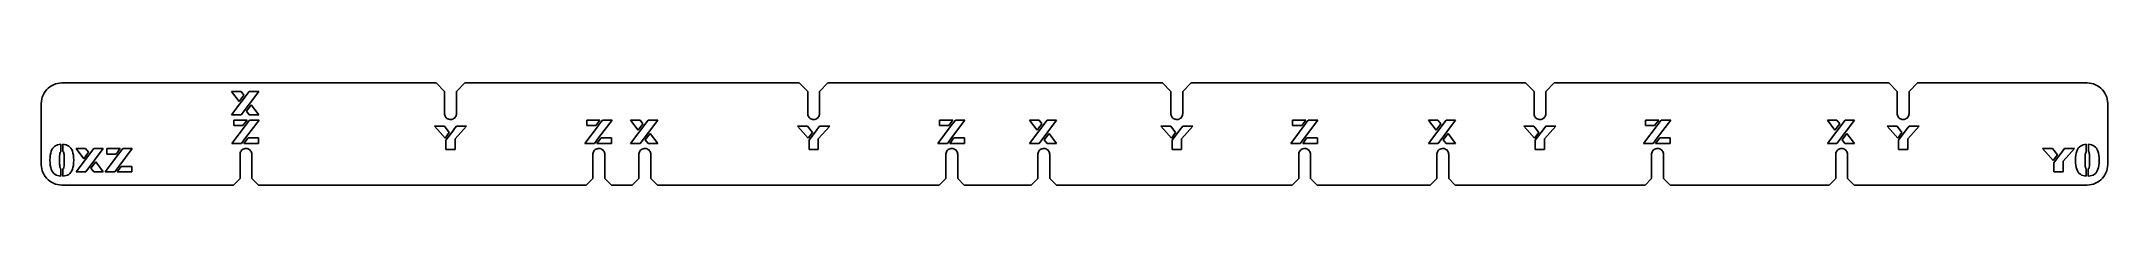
# Model space of a CAD drawing. Header units: metres. Extents: x -50 to 455, y 0 to 25.
import ezdxf

# ---------------------------------------------------------------- set-up
doc = ezdxf.new("R2010")
doc.units = ezdxf.units.M

msp = doc.modelspace()

# ---------------------------------------------------------------- linework, layer by layer
for p, q in [((-49.9726, 20.5226), (-50, 20)), ((-49.8907, 21.0396), (-49.9726, 20.5226)), ((-49.7553, 21.5451), (-49.8907, 21.0396)), ((-49.5677, 22.0337), (-49.7553, 21.5451)), ((-49.3301, 22.5), (-49.5677, 22.0337)), ((-49.0451, 22.9389), (-49.3301, 22.5)), ((-48.7157, 23.3457), (-49.0451, 22.9389)), ((-48.3457, 23.7157), (-48.7157, 23.3457)), ((-47.9389, 24.0451), (-48.3457, 23.7157)), ((-47.5, 24.3301), (-47.9389, 24.0451)), ((-47.0337, 24.5677), (-47.5, 24.3301)), ((-46.5451, 24.7553), (-47.0337, 24.5677)), ((-46.0396, 24.8907), (-46.5451, 24.7553)), ((-45.5226, 24.9726), (-46.0396, 24.8907)), ((-45, 25), (-45.5226, 24.9726)), ((46.5, 25), (-45, 25)), ((-3.50183, 17.2042), (0.80621, 22.9143)), ((-3.50183, 22.9143), (-1.16867, 22.9143)), ((-1.65196, 20.4552), (-3.50183, 22.9143)), ((-0.49373, 22.014), (-1.65196, 20.4552)), ((-1.16867, 22.9143), (-0.49373, 22.014)), ((3.13937, 22.9143), (-1.16032, 17.2042)), ((0.80621, 22.9143), (3.13937, 22.9143)), ((48.5552, 22.9448), (46.5, 25)), ((48.5552, 17.377), (48.5552, 22.9448)), ((53.5, 25), (51.45, 22.95)), ((51.45, 22.95), (51.45, 17.5)), ((135.25, 25), (53.5, 25)), ((137.305, 22.9448), (135.25, 25)), ((137.305, 17.377), (137.305, 22.9448)), ((142.25, 25), (140.2, 22.95)), ((140.2, 22.95), (140.2, 17.5)), ((224, 25), (142.25, 25)), ((226.055, 22.9448), (224, 25)), ((226.055, 17.377), (226.055, 22.9448)), ((231, 25), (228.95, 22.95)), ((228.95, 22.95), (228.95, 17.5)), ((312.75, 25), (231, 25)), ((314.805, 22.9448), (312.75, 25)), ((314.805, 17.377), (314.805, 22.9448)), ((319.75, 25), (317.7, 22.95)), ((317.7, 22.95), (317.7, 17.5)), ((401.5, 25), (319.75, 25)), ((403.555, 22.9448), (401.5, 25)), ((403.555, 17.377), (403.555, 22.9448)), ((408.5, 25), (406.45, 22.95)), ((406.45, 22.95), (406.45, 17.5)), ((450, 25), (408.5, 25)), ((450.523, 24.9726), (450, 25)), ((451.04, 24.8907), (450.523, 24.9726)), ((451.545, 24.7553), (451.04, 24.8907)), ((452.034, 24.5677), (451.545, 24.7553)), ((452.5, 24.3301), (452.034, 24.5677)), ((452.939, 24.0451), (452.5, 24.3301)), ((453.346, 23.7157), (452.939, 24.0451)), ((453.716, 23.3457), (453.346, 23.7157)), ((454.045, 22.9389), (453.716, 23.3457)), ((454.33, 22.5), (454.045, 22.9389)), ((454.568, 22.0337), (454.33, 22.5)), ((454.755, 21.5451), (454.568, 22.0337)), ((454.891, 21.0396), (454.755, 21.5451)), ((454.973, 20.5226), (454.891, 21.0396)), ((455, 20), (454.973, 20.5226)), ((-50, 20), (-50, 5)), ((-1.16032, 17.2042), (-3.50183, 17.2042)), ((-2.96082, 14.5779), (-2.96082, 15.918)), ((-2.96082, 15.918), (0.28061, 15.918)), ((0.28061, 15.918), (-0.71935, 14.5779)), ((-0.12769, 14.5779), (0.88054, 15.918)), ((3.23044, 15.918), (-0.06937, 11.5405)), ((0.11459, 18.0962), (1.28952, 19.655)), ((0.79788, 17.2042), (0.11459, 18.0962)), ((3.13937, 17.2042), (0.79788, 17.2042)), ((0.88054, 15.918), (3.23044, 15.918)), ((1.28952, 19.655), (3.13937, 17.2042)), ((48.5968, 17.1346), (48.5552, 17.377)), ((48.6787, 16.9028), (48.5968, 17.1346)), ((48.7987, 16.688), (48.6787, 16.9028)), ((48.9532, 16.4967), (48.7987, 16.688)), ((49.1378, 16.3342), (48.9532, 16.4967)), ((49.3472, 16.2053), (49.1378, 16.3342)), ((49.5754, 16.1136), (49.3472, 16.2053)), ((49.8158, 16.0618), (49.5754, 16.1136)), ((50.0615, 16.0513), (49.8158, 16.0618)), ((50.3055, 16.0826), (50.0615, 16.0513)), ((50.5406, 16.1546), (50.3055, 16.0826)), ((50.7602, 16.2653), (50.5406, 16.1546)), ((50.958, 16.4115), (50.7602, 16.2653)), ((51.1281, 16.5891), (50.958, 16.4115)), ((51.2659, 16.7928), (51.1281, 16.5891)), ((51.3672, 17.017), (51.2659, 16.7928)), ((51.4291, 17.255), (51.3672, 17.017)), ((51.45, 17.5), (51.4291, 17.255)), ((83.2892, 14.5779), (83.2892, 15.918)), ((83.2892, 15.918), (86.5306, 15.918)), ((86.5306, 15.918), (85.5307, 14.5779)), ((86.1223, 14.5779), (87.1305, 15.918)), ((89.4804, 15.918), (86.1806, 11.5405)), ((87.1305, 15.918), (89.4804, 15.918)), ((93.9982, 15.9143), (96.3313, 15.9143)), ((95.848, 13.4552), (93.9982, 15.9143)), ((93.9982, 10.2042), (98.3062, 15.9143)), ((96.3313, 15.9143), (97.0063, 15.014)), ((100.639, 15.9143), (96.3397, 10.2042)), ((98.3062, 15.9143), (100.639, 15.9143)), ((137.347, 17.1346), (137.305, 17.377)), ((137.429, 16.9028), (137.347, 17.1346)), ((137.549, 16.688), (137.429, 16.9028)), ((137.703, 16.4967), (137.549, 16.688)), ((137.888, 16.3342), (137.703, 16.4967)), ((138.097, 16.2053), (137.888, 16.3342)), ((138.325, 16.1136), (138.097, 16.2053)), ((138.566, 16.0618), (138.325, 16.1136)), ((138.812, 16.0513), (138.566, 16.0618)), ((139.055, 16.0826), (138.812, 16.0513)), ((139.291, 16.1546), (139.055, 16.0826)), ((139.51, 16.2653), (139.291, 16.1546)), ((139.708, 16.4115), (139.51, 16.2653)), ((139.878, 16.5891), (139.708, 16.4115)), ((140.016, 16.7928), (139.878, 16.5891)), ((140.117, 17.017), (140.016, 16.7928)), ((140.179, 17.255), (140.117, 17.017)), ((140.2, 17.5), (140.179, 17.255)), ((169.539, 14.5779), (169.539, 15.918)), ((169.539, 15.918), (172.781, 15.918)), ((172.781, 15.918), (171.781, 14.5779)), ((172.372, 14.5779), (173.381, 15.918)), ((175.73, 15.918), (172.431, 11.5405)), ((173.381, 15.918), (175.73, 15.918)), ((191.498, 15.9143), (193.831, 15.9143)), ((193.348, 13.4552), (191.498, 15.9143)), ((191.498, 10.2042), (195.806, 15.9143)), ((193.831, 15.9143), (194.506, 15.014)), ((198.139, 15.9143), (193.84, 10.2042)), ((195.806, 15.9143), (198.139, 15.9143)), ((226.097, 17.1346), (226.055, 17.377)), ((226.179, 16.9028), (226.097, 17.1346)), ((226.299, 16.688), (226.179, 16.9028)), ((226.453, 16.4967), (226.299, 16.688)), ((226.638, 16.3342), (226.453, 16.4967)), ((226.847, 16.2053), (226.638, 16.3342)), ((227.075, 16.1136), (226.847, 16.2053)), ((227.316, 16.0618), (227.075, 16.1136)), ((227.562, 16.0513), (227.316, 16.0618)), ((227.805, 16.0826), (227.562, 16.0513)), ((228.041, 16.1546), (227.805, 16.0826)), ((228.26, 16.2653), (228.041, 16.1546)), ((228.458, 16.4115), (228.26, 16.2653)), ((228.628, 16.5891), (228.458, 16.4115)), ((228.766, 16.7928), (228.628, 16.5891)), ((228.867, 17.017), (228.766, 16.7928)), ((228.929, 17.255), (228.867, 17.017)), ((228.95, 17.5), (228.929, 17.255)), ((255.789, 14.5779), (255.789, 15.918)), ((255.789, 15.918), (259.031, 15.918)), ((259.031, 15.918), (258.031, 14.5779)), ((258.622, 14.5779), (259.631, 15.918)), ((261.98, 15.918), (258.681, 11.5405)), ((259.631, 15.918), (261.98, 15.918)), ((288.998, 15.9143), (291.331, 15.9143)), ((290.848, 13.4552), (288.998, 15.9143)), ((288.998, 10.2042), (293.306, 15.9143)), ((291.331, 15.9143), (292.006, 15.014)), ((295.639, 15.9143), (291.34, 10.2042)), ((293.306, 15.9143), (295.639, 15.9143)), ((314.847, 17.1346), (314.805, 17.377)), ((314.929, 16.9028), (314.847, 17.1346)), ((315.049, 16.688), (314.929, 16.9028)), ((315.203, 16.4967), (315.049, 16.688)), ((315.388, 16.3342), (315.203, 16.4967)), ((315.597, 16.2053), (315.388, 16.3342)), ((315.825, 16.1136), (315.597, 16.2053)), ((316.066, 16.0618), (315.825, 16.1136)), ((316.312, 16.0513), (316.066, 16.0618)), ((316.555, 16.0826), (316.312, 16.0513)), ((316.791, 16.1546), (316.555, 16.0826)), ((317.01, 16.2653), (316.791, 16.1546)), ((317.208, 16.4115), (317.01, 16.2653)), ((317.378, 16.5891), (317.208, 16.4115)), ((317.516, 16.7928), (317.378, 16.5891)), ((317.617, 17.017), (317.516, 16.7928)), ((317.679, 17.255), (317.617, 17.017)), ((317.7, 17.5), (317.679, 17.255)), ((342.039, 14.5779), (342.039, 15.918)), ((342.039, 15.918), (345.281, 15.918)), ((345.281, 15.918), (344.281, 14.5779)), ((344.872, 14.5779), (345.881, 15.918)), ((348.23, 15.918), (344.931, 11.5405)), ((345.881, 15.918), (348.23, 15.918)), ((386.498, 15.9143), (388.831, 15.9143)), ((388.348, 13.4552), (386.498, 15.9143)), ((386.498, 10.2042), (390.806, 15.9143)), ((388.831, 15.9143), (389.506, 15.014)), ((393.139, 15.9143), (388.84, 10.2042)), ((390.806, 15.9143), (393.139, 15.9143)), ((403.597, 17.1346), (403.555, 17.377)), ((403.679, 16.9028), (403.597, 17.1346)), ((403.799, 16.688), (403.679, 16.9028)), ((403.953, 16.4967), (403.799, 16.688)), ((404.138, 16.3342), (403.953, 16.4967)), ((404.347, 16.2053), (404.138, 16.3342)), ((404.575, 16.1136), (404.347, 16.2053)), ((404.816, 16.0618), (404.575, 16.1136)), ((405.062, 16.0513), (404.816, 16.0618)), ((405.305, 16.0826), (405.062, 16.0513)), ((405.541, 16.1546), (405.305, 16.0826)), ((405.76, 16.2653), (405.541, 16.1546)), ((405.958, 16.4115), (405.76, 16.2653)), ((406.128, 16.5891), (405.958, 16.4115)), ((406.266, 16.7928), (406.128, 16.5891)), ((406.367, 17.017), (406.266, 16.7928)), ((406.429, 17.255), (406.367, 17.017)), ((406.45, 17.5), (406.429, 17.255)), ((455, 5), (455, 20)), ((-3.41083, 10.2003), (-0.11934, 14.5779)), ((-1.06099, 10.2003), (-3.41083, 10.2003)), ((-0.71935, 14.5779), (-2.96082, 14.5779)), ((-0.06102, 11.5405), (-1.06099, 10.2003)), ((-0.46933, 10.2003), (0.53891, 11.5405)), ((3.09712, 10.2003), (-0.46933, 10.2003)), ((-0.11934, 14.5779), (-0.12769, 14.5779)), ((-0.06937, 11.5405), (-0.06102, 11.5405)), ((0.53891, 11.5405), (3.09712, 11.5405)), ((3.09712, 11.5405), (3.09712, 10.2003)), ((47.4562, 12.8849), (46.0813, 14.418)), ((46.0813, 14.418), (48.5312, 14.418)), ((48.6812, 11.5182), (47.4562, 12.8849)), ((48.5312, 14.418), (49.7061, 12.8765)), ((49.7061, 12.8765), (48.6812, 11.5182)), ((48.8645, 10.9591), (50.7811, 13.5095)), ((48.8645, 8.7003), (48.8645, 10.9591)), ((50.7727, 13.5095), (51.4643, 14.418)), ((50.7811, 13.5095), (50.7727, 13.5095)), ((53.9225, 14.418), (51.1393, 11.3174)), ((51.1393, 11.3174), (51.1393, 8.7003)), ((51.4643, 14.418), (53.9225, 14.418)), ((82.8392, 10.2003), (86.1307, 14.5779)), ((85.189, 10.2003), (82.8392, 10.2003)), ((85.5307, 14.5779), (83.2892, 14.5779)), ((86.189, 11.5405), (85.189, 10.2003)), ((85.7807, 10.2003), (86.7889, 11.5405)), ((89.3471, 10.2003), (85.7807, 10.2003)), ((86.1307, 14.5779), (86.1223, 14.5779)), ((86.1806, 11.5405), (86.189, 11.5405)), ((86.7889, 11.5405), (89.3471, 11.5405)), ((89.3471, 11.5405), (89.3471, 10.2003)), ((96.3397, 10.2042), (93.9982, 10.2042)), ((97.0063, 15.014), (95.848, 13.4552)), ((97.6146, 11.0962), (98.7895, 12.655)), ((98.2979, 10.2042), (97.6146, 11.0962)), ((100.639, 10.2042), (98.2979, 10.2042)), ((98.7895, 12.655), (100.639, 10.2042)), ((136.206, 12.8849), (134.831, 14.418)), ((134.831, 14.418), (137.281, 14.418)), ((137.431, 11.5182), (136.206, 12.8849)), ((137.281, 14.418), (138.456, 12.8765)), ((138.456, 12.8765), (137.431, 11.5182)), ((137.615, 10.9591), (139.531, 13.5095)), ((137.615, 8.7003), (137.615, 10.9591)), ((139.523, 13.5095), (140.214, 14.418)), ((139.531, 13.5095), (139.523, 13.5095)), ((142.672, 14.418), (139.889, 11.3174)), ((139.889, 11.3174), (139.889, 8.7003)), ((140.214, 14.418), (142.672, 14.418)), ((169.089, 10.2003), (172.381, 14.5779)), ((171.439, 10.2003), (169.089, 10.2003)), ((171.781, 14.5779), (169.539, 14.5779)), ((172.439, 11.5405), (171.439, 10.2003)), ((172.031, 10.2003), (173.039, 11.5405)), ((175.597, 10.2003), (172.031, 10.2003)), ((172.381, 14.5779), (172.372, 14.5779)), ((172.431, 11.5405), (172.439, 11.5405)), ((173.039, 11.5405), (175.597, 11.5405)), ((175.597, 11.5405), (175.597, 10.2003)), ((193.84, 10.2042), (191.498, 10.2042)), ((194.506, 15.014), (193.348, 13.4552)), ((195.115, 11.0962), (196.29, 12.655)), ((195.798, 10.2042), (195.115, 11.0962)), ((198.139, 10.2042), (195.798, 10.2042)), ((196.29, 12.655), (198.139, 10.2042)), ((224.956, 12.8849), (223.581, 14.418)), ((223.581, 14.418), (226.031, 14.418)), ((226.181, 11.5182), (224.956, 12.8849)), ((226.031, 14.418), (227.206, 12.8765)), ((227.206, 12.8765), (226.181, 11.5182)), ((226.365, 10.9591), (228.281, 13.5095)), ((226.365, 8.7003), (226.365, 10.9591)), ((228.273, 13.5095), (228.964, 14.418)), ((228.281, 13.5095), (228.273, 13.5095)), ((231.422, 14.418), (228.639, 11.3174)), ((228.639, 11.3174), (228.639, 8.7003)), ((228.964, 14.418), (231.422, 14.418)), ((255.339, 10.2003), (258.631, 14.5779)), ((257.689, 10.2003), (255.339, 10.2003)), ((258.031, 14.5779), (255.789, 14.5779)), ((258.689, 11.5405), (257.689, 10.2003)), ((258.281, 10.2003), (259.289, 11.5405)), ((261.847, 10.2003), (258.281, 10.2003)), ((258.631, 14.5779), (258.622, 14.5779)), ((258.681, 11.5405), (258.689, 11.5405)), ((259.289, 11.5405), (261.847, 11.5405)), ((261.847, 11.5405), (261.847, 10.2003)), ((291.34, 10.2042), (288.998, 10.2042)), ((292.006, 15.014), (290.848, 13.4552)), ((292.615, 11.0962), (293.79, 12.655)), ((293.298, 10.2042), (292.615, 11.0962)), ((295.639, 10.2042), (293.298, 10.2042)), ((293.79, 12.655), (295.639, 10.2042)), ((313.706, 12.8849), (312.331, 14.418)), ((312.331, 14.418), (314.781, 14.418)), ((314.931, 11.5182), (313.706, 12.8849)), ((314.781, 14.418), (315.956, 12.8765)), ((315.956, 12.8765), (314.931, 11.5182)), ((315.115, 10.9591), (317.031, 13.5095)), ((315.115, 8.7003), (315.115, 10.9591)), ((317.023, 13.5095), (317.714, 14.418)), ((317.031, 13.5095), (317.023, 13.5095)), ((320.172, 14.418), (317.389, 11.3174)), ((317.389, 11.3174), (317.389, 8.7003)), ((317.714, 14.418), (320.172, 14.418)), ((341.589, 10.2003), (344.881, 14.5779)), ((343.939, 10.2003), (341.589, 10.2003)), ((344.281, 14.5779), (342.039, 14.5779)), ((344.939, 11.5405), (343.939, 10.2003)), ((344.531, 10.2003), (345.539, 11.5405)), ((348.097, 10.2003), (344.531, 10.2003)), ((344.881, 14.5779), (344.872, 14.5779)), ((344.931, 11.5405), (344.939, 11.5405)), ((345.539, 11.5405), (348.097, 11.5405)), ((348.097, 11.5405), (348.097, 10.2003)), ((388.84, 10.2042), (386.498, 10.2042)), ((389.506, 15.014), (388.348, 13.4552)), ((390.115, 11.0962), (391.29, 12.655)), ((390.798, 10.2042), (390.115, 11.0962)), ((393.139, 10.2042), (390.798, 10.2042)), ((391.29, 12.655), (393.139, 10.2042)), ((402.456, 12.8849), (401.081, 14.418)), ((401.081, 14.418), (403.531, 14.418)), ((403.681, 11.5182), (402.456, 12.8849)), ((403.531, 14.418), (404.706, 12.8765)), ((404.706, 12.8765), (403.681, 11.5182)), ((403.865, 10.9591), (405.781, 13.5095)), ((403.865, 8.7003), (403.865, 10.9591)), ((405.773, 13.5095), (406.464, 14.418)), ((405.781, 13.5095), (405.773, 13.5095)), ((408.922, 14.418), (406.139, 11.3174)), ((406.139, 11.3174), (406.139, 8.7003)), ((406.464, 14.418), (408.922, 14.418)), ((-47.8881, 6.08157), (-47.8682, 6.73109)), ((-47.8682, 5.427), (-47.8881, 6.08157)), ((-47.8682, 6.73109), (-47.8085, 7.31302)), ((-47.8085, 4.84093), (-47.8682, 5.427)), ((-47.8085, 7.31302), (-47.709, 7.82733)), ((-47.709, 7.82733), (-47.5715, 8.27965)), ((-47.5715, 8.27965), (-47.3979, 8.67548)), ((-47.3979, 8.67548), (-47.1882, 9.0148)), ((-47.1882, 9.0148), (-46.9438, 9.29906)), ((-46.9438, 9.29906), (-46.666, 9.52962)), ((-46.666, 9.52962), (-46.3549, 9.70648)), ((-46.3549, 9.70648), (-46.0115, 9.83611)), ((-46.0115, 9.83611), (-45.6365, 9.92499)), ((-45.6365, 9.92499), (-45.23, 9.97311)), ((-45.5332, 6.60333), (-45.5383, 6.08157)), ((-45.5383, 6.08157), (-45.5374, 5.81216)), ((-45.5374, 5.81216), (-45.5346, 5.5594)), ((-45.5346, 5.5594), (-45.53, 5.32332)), ((-45.5179, 7.0575), (-45.5332, 6.60333)), ((-45.53, 5.32332), (-45.5221, 5.10434)), ((-45.5221, 5.10434), (-45.5096, 4.90297)), ((-45.4925, 7.44406), (-45.5179, 7.0575)), ((-45.443, 7.75932), (-45.4925, 7.44406)), ((-45.3555, 7.99957), (-45.443, 7.75932)), ((-45.23, 8.16484), (-45.3555, 7.99957)), ((-45.23, 9.97311), (-45.23, 8.16484)), ((-44.7217, 8.20654), (-44.7134, 9.97311)), ((-44.6102, 8.09772), (-44.7217, 8.20654)), ((-44.7134, 9.97311), (-44.3023, 9.92958)), ((-44.531, 7.93797), (-44.6102, 8.09772)), ((-44.4842, 7.72731), (-44.531, 7.93797)), ((-44.4588, 7.46855), (-44.4842, 7.72731)), ((-44.4435, 7.16441), (-44.4588, 7.46855)), ((-44.4384, 6.8149), (-44.4435, 7.16441)), ((-44.4435, 4.98538), (-44.4384, 5.34)), ((-44.4384, 5.34), (-44.4384, 6.8149)), ((-44.3023, 9.92958), (-43.9245, 9.84346)), ((-43.9245, 9.84346), (-43.5802, 9.71475)), ((-43.5802, 9.71475), (-43.2704, 9.53841)), ((-43.2704, 9.53841), (-42.9968, 9.30927)), ((-42.9968, 9.30927), (-42.7594, 9.02734)), ((-42.7594, 9.02734), (-42.5575, 8.68985)), ((-42.5575, 8.68985), (-42.3908, 8.29404)), ((-42.3908, 8.29404), (-42.2594, 7.83987)), ((-42.2594, 7.83987), (-42.1645, 7.3223)), ((-42.1645, 7.3223), (-42.1075, 6.73619)), ((-42.1075, 5.41728), (-42.1645, 4.82426)), ((-42.1075, 6.73619), (-42.0885, 6.08157)), ((-42.0885, 6.08157), (-42.1075, 5.41728)), ((-41.5018, 3.20424), (-37.1938, 8.91429)), ((-41.5018, 8.91429), (-39.1687, 8.91429)), ((-39.652, 6.4552), (-41.5018, 8.91429)), ((-38.4937, 8.01399), (-39.652, 6.4552)), ((-39.1687, 8.91429), (-38.4937, 8.01399)), ((-34.8606, 8.91429), (-39.1603, 3.20424)), ((-37.8854, 4.09619), (-36.7105, 5.655)), ((-37.1938, 8.91429), (-34.8606, 8.91429)), ((-36.7105, 5.655), (-34.8606, 3.20424)), ((-34.4108, 3.2003), (-31.1193, 7.57788)), ((-33.9608, 7.57788), (-33.9608, 8.91805)), ((-33.9608, 8.91805), (-30.7194, 8.91805)), ((-31.7193, 7.57788), (-33.9608, 7.57788)), ((-30.7194, 8.91805), (-31.7193, 7.57788)), ((-31.1277, 7.57788), (-30.1195, 8.91805)), ((-31.1193, 7.57788), (-31.1277, 7.57788)), ((-27.7696, 8.91805), (-31.0694, 4.54047)), ((-30.1195, 8.91805), (-27.7696, 8.91805)), ((-1.44476, 7.62296), (-1.4032, 7.86536)), ((-1.44476, 1.6263), (-1.44476, 7.62296)), ((-1.4032, 7.86536), (-1.32127, 8.09724)), ((-1.32127, 8.09724), (-1.20132, 8.31195)), ((-1.20132, 8.31195), (-1.04683, 8.50331)), ((-1.04683, 8.50331), (-0.86221, 8.66579)), ((-0.86221, 8.66579), (-0.65279, 8.79474)), ((-0.65279, 8.79474), (-0.42459, 8.88643)), ((-0.42459, 8.88643), (-0.18417, 8.93825)), ((-0.18417, 8.93825), (0.06154, 8.94868)), ((0.06154, 8.94868), (0.30548, 8.91745)), ((0.30548, 8.91745), (0.54063, 8.84543)), ((0.54063, 8.84543), (0.76024, 8.73471)), ((0.76024, 8.73471), (0.95798, 8.58847)), ((0.95798, 8.58847), (1.12814, 8.4109)), ((1.12814, 8.4109), (1.26587, 8.20715)), ((1.26587, 8.20715), (1.36717, 7.98305)), ((1.36717, 7.98305), (1.42914, 7.74504)), ((1.42914, 7.74504), (1.45, 7.5)), ((1.45, 7.5), (1.45, 1.62106)), ((51.1393, 8.7003), (48.8645, 8.7003)), ((84.8052, 7.62296), (84.8468, 7.86536)), ((84.8052, 1.6263), (84.8052, 7.62296)), ((84.8468, 7.86536), (84.9287, 8.09724)), ((84.9287, 8.09724), (85.0487, 8.31195)), ((85.0487, 8.31195), (85.2032, 8.50331)), ((85.2032, 8.50331), (85.3878, 8.66579)), ((85.3878, 8.66579), (85.5972, 8.79474)), ((85.5972, 8.79474), (85.8254, 8.88643)), ((85.8254, 8.88643), (86.0658, 8.93825)), ((86.0658, 8.93825), (86.3115, 8.94868)), ((86.3115, 8.94868), (86.5555, 8.91745)), ((86.5555, 8.91745), (86.7906, 8.84543)), ((86.7906, 8.84543), (87.0102, 8.73471)), ((87.0102, 8.73471), (87.208, 8.58847)), ((87.208, 8.58847), (87.3781, 8.4109)), ((87.3781, 8.4109), (87.5159, 8.20715)), ((87.5159, 8.20715), (87.6172, 7.98305)), ((87.6172, 7.98305), (87.6791, 7.74504)), ((87.6791, 7.74504), (87.7, 7.5)), ((87.7, 7.5), (87.7, 1.62106)), ((96.0552, 7.62296), (96.0968, 7.86536)), ((96.0552, 1.6263), (96.0552, 7.62296)), ((96.0968, 7.86536), (96.1787, 8.09724)), ((96.1787, 8.09724), (96.2987, 8.31195)), ((96.2987, 8.31195), (96.4532, 8.50331)), ((96.4532, 8.50331), (96.6378, 8.66579)), ((96.6378, 8.66579), (96.8472, 8.79474)), ((96.8472, 8.79474), (97.0754, 8.88643)), ((97.0754, 8.88643), (97.3158, 8.93825)), ((97.3158, 8.93825), (97.5615, 8.94868)), ((97.5615, 8.94868), (97.8055, 8.91745)), ((97.8055, 8.91745), (98.0406, 8.84543)), ((98.0406, 8.84543), (98.2602, 8.73471)), ((98.2602, 8.73471), (98.458, 8.58847)), ((98.458, 8.58847), (98.6281, 8.4109)), ((98.6281, 8.4109), (98.7659, 8.20715)), ((98.7659, 8.20715), (98.8672, 7.98305)), ((98.8672, 7.98305), (98.9291, 7.74504)), ((98.9291, 7.74504), (98.95, 7.5)), ((98.95, 7.5), (98.95, 1.62106)), ((139.889, 8.7003), (137.615, 8.7003)), ((171.055, 7.62296), (171.097, 7.86536)), ((171.055, 1.6263), (171.055, 7.62296)), ((171.097, 7.86536), (171.179, 8.09724)), ((171.179, 8.09724), (171.299, 8.31195)), ((171.299, 8.31195), (171.453, 8.50331)), ((171.453, 8.50331), (171.638, 8.66579)), ((171.638, 8.66579), (171.847, 8.79474)), ((171.847, 8.79474), (172.075, 8.88643)), ((172.075, 8.88643), (172.316, 8.93825)), ((172.316, 8.93825), (172.562, 8.94868)), ((172.562, 8.94868), (172.805, 8.91745)), ((172.805, 8.91745), (173.041, 8.84543)), ((173.041, 8.84543), (173.26, 8.73471)), ((173.26, 8.73471), (173.458, 8.58847)), ((173.458, 8.58847), (173.628, 8.4109)), ((173.628, 8.4109), (173.766, 8.20715)), ((173.766, 8.20715), (173.867, 7.98305)), ((173.867, 7.98305), (173.929, 7.74504)), ((173.929, 7.74504), (173.95, 7.5)), ((173.95, 7.5), (173.95, 1.62106)), ((193.555, 7.62296), (193.597, 7.86536)), ((193.555, 1.6263), (193.555, 7.62296)), ((193.597, 7.86536), (193.679, 8.09724)), ((193.679, 8.09724), (193.799, 8.31195)), ((193.799, 8.31195), (193.953, 8.50331)), ((193.953, 8.50331), (194.138, 8.66579)), ((194.138, 8.66579), (194.347, 8.79474)), ((194.347, 8.79474), (194.575, 8.88643)), ((194.575, 8.88643), (194.816, 8.93825)), ((194.816, 8.93825), (195.062, 8.94868)), ((195.062, 8.94868), (195.305, 8.91745)), ((195.305, 8.91745), (195.541, 8.84543)), ((195.541, 8.84543), (195.76, 8.73471)), ((195.76, 8.73471), (195.958, 8.58847)), ((195.958, 8.58847), (196.128, 8.4109)), ((196.128, 8.4109), (196.266, 8.20715)), ((196.266, 8.20715), (196.367, 7.98305)), ((196.367, 7.98305), (196.429, 7.74504)), ((196.429, 7.74504), (196.45, 7.5)), ((196.45, 7.5), (196.45, 1.62106)), ((228.639, 8.7003), (226.365, 8.7003)), ((257.305, 7.62296), (257.347, 7.86536)), ((257.305, 1.6263), (257.305, 7.62296)), ((257.347, 7.86536), (257.429, 8.09724)), ((257.429, 8.09724), (257.549, 8.31195)), ((257.549, 8.31195), (257.703, 8.50331)), ((257.703, 8.50331), (257.888, 8.66579)), ((257.888, 8.66579), (258.097, 8.79474)), ((258.097, 8.79474), (258.325, 8.88643)), ((258.325, 8.88643), (258.566, 8.93825)), ((258.566, 8.93825), (258.812, 8.94868)), ((258.812, 8.94868), (259.055, 8.91745)), ((259.055, 8.91745), (259.291, 8.84543)), ((259.291, 8.84543), (259.51, 8.73471)), ((259.51, 8.73471), (259.708, 8.58847)), ((259.708, 8.58847), (259.878, 8.4109)), ((259.878, 8.4109), (260.016, 8.20715)), ((260.016, 8.20715), (260.117, 7.98305)), ((260.117, 7.98305), (260.179, 7.74504)), ((260.179, 7.74504), (260.2, 7.5)), ((260.2, 7.5), (260.2, 1.62106)), ((291.055, 7.62296), (291.097, 7.86536)), ((291.055, 1.6263), (291.055, 7.62296)), ((291.097, 7.86536), (291.179, 8.09724)), ((291.179, 8.09724), (291.299, 8.31195)), ((291.299, 8.31195), (291.453, 8.50331)), ((291.453, 8.50331), (291.638, 8.66579)), ((291.638, 8.66579), (291.847, 8.79474)), ((291.847, 8.79474), (292.075, 8.88643)), ((292.075, 8.88643), (292.316, 8.93825)), ((292.316, 8.93825), (292.562, 8.94868)), ((292.562, 8.94868), (292.805, 8.91745)), ((292.805, 8.91745), (293.041, 8.84543)), ((293.041, 8.84543), (293.26, 8.73471)), ((293.26, 8.73471), (293.458, 8.58847)), ((293.458, 8.58847), (293.628, 8.4109)), ((293.628, 8.4109), (293.766, 8.20715)), ((293.766, 8.20715), (293.867, 7.98305)), ((293.867, 7.98305), (293.929, 7.74504)), ((293.929, 7.74504), (293.95, 7.5)), ((293.95, 7.5), (293.95, 1.62106)), ((317.389, 8.7003), (315.115, 8.7003)), ((343.555, 7.62296), (343.597, 7.86536)), ((343.555, 1.6263), (343.555, 7.62296)), ((343.597, 7.86536), (343.679, 8.09724)), ((343.679, 8.09724), (343.799, 8.31195)), ((343.799, 8.31195), (343.953, 8.50331)), ((343.953, 8.50331), (344.138, 8.66579)), ((344.138, 8.66579), (344.347, 8.79474)), ((344.347, 8.79474), (344.575, 8.88643)), ((344.575, 8.88643), (344.816, 8.93825)), ((344.816, 8.93825), (345.062, 8.94868)), ((345.062, 8.94868), (345.305, 8.91745)), ((345.305, 8.91745), (345.541, 8.84543)), ((345.541, 8.84543), (345.76, 8.73471)), ((345.76, 8.73471), (345.958, 8.58847)), ((345.958, 8.58847), (346.128, 8.4109)), ((346.128, 8.4109), (346.266, 8.20715)), ((346.266, 8.20715), (346.367, 7.98305)), ((346.367, 7.98305), (346.429, 7.74504)), ((346.429, 7.74504), (346.45, 7.5)), ((346.45, 7.5), (346.45, 1.62106)), ((388.555, 7.62296), (388.597, 7.86536)), ((388.555, 1.6263), (388.555, 7.62296)), ((388.597, 7.86536), (388.679, 8.09724)), ((388.679, 8.09724), (388.799, 8.31195)), ((388.799, 8.31195), (388.953, 8.50331)), ((388.953, 8.50331), (389.138, 8.66579)), ((389.138, 8.66579), (389.347, 8.79474)), ((389.347, 8.79474), (389.575, 8.88643)), ((389.575, 8.88643), (389.816, 8.93825)), ((389.816, 8.93825), (390.062, 8.94868)), ((390.062, 8.94868), (390.305, 8.91745)), ((390.305, 8.91745), (390.541, 8.84543)), ((390.541, 8.84543), (390.76, 8.73471)), ((390.76, 8.73471), (390.958, 8.58847)), ((390.958, 8.58847), (391.128, 8.4109)), ((391.128, 8.4109), (391.266, 8.20715)), ((391.266, 8.20715), (391.367, 7.98305)), ((391.367, 7.98305), (391.429, 7.74504)), ((391.429, 7.74504), (391.45, 7.5)), ((391.45, 7.5), (391.45, 1.62106)), ((406.139, 8.7003), (403.865, 8.7003)), ((440.456, 7.38487), (439.081, 8.91805)), ((439.081, 8.91805), (441.531, 8.91805)), ((441.681, 6.01825), (440.456, 7.38487)), ((441.531, 8.91805), (442.706, 7.37653)), ((442.706, 7.37653), (441.681, 6.01825)), ((441.865, 5.45906), (443.781, 8.00952)), ((441.865, 3.2003), (441.865, 5.45906)), ((443.773, 8.00952), (444.464, 8.91805)), ((443.781, 8.00952), (443.773, 8.00952)), ((446.922, 8.91805), (444.139, 5.81744)), ((444.139, 5.81744), (444.139, 3.2003)), ((444.464, 8.91805), (446.922, 8.91805)), ((447.112, 6.08157), (447.132, 6.73109)), ((447.132, 5.427), (447.112, 6.08157)), ((447.132, 6.73109), (447.191, 7.31302)), ((447.191, 4.84093), (447.132, 5.427)), ((447.191, 7.31302), (447.291, 7.82733)), ((447.291, 7.82733), (447.428, 8.27965)), ((447.428, 8.27965), (447.602, 8.67548)), ((447.602, 8.67548), (447.812, 9.0148)), ((447.812, 9.0148), (448.056, 9.29906)), ((448.056, 9.29906), (448.334, 9.52962)), ((448.334, 9.52962), (448.645, 9.70648)), ((448.645, 9.70648), (448.989, 9.83611)), ((448.989, 9.83611), (449.364, 9.92499)), ((449.364, 9.92499), (449.77, 9.97311)), ((449.467, 6.60333), (449.462, 6.08157)), ((449.462, 6.08157), (449.463, 5.81216)), ((449.463, 5.81216), (449.465, 5.5594)), ((449.465, 5.5594), (449.47, 5.32332)), ((449.482, 7.0575), (449.467, 6.60333)), ((449.47, 5.32332), (449.478, 5.10434)), ((449.478, 5.10434), (449.49, 4.90297)), ((449.507, 7.44406), (449.482, 7.0575)), ((449.557, 7.75932), (449.507, 7.44406)), ((449.645, 7.99957), (449.557, 7.75932)), ((449.77, 8.16484), (449.645, 7.99957)), ((449.77, 9.97311), (449.77, 8.16484)), ((450.278, 8.20654), (450.287, 9.97311)), ((450.39, 8.09772), (450.278, 8.20654)), ((450.287, 9.97311), (450.698, 9.92958)), ((450.469, 7.93797), (450.39, 8.09772)), ((450.516, 7.72731), (450.469, 7.93797)), ((450.541, 7.46855), (450.516, 7.72731)), ((450.557, 7.16441), (450.541, 7.46855)), ((450.562, 6.8149), (450.557, 7.16441)), ((450.557, 4.98538), (450.562, 5.34)), ((450.562, 5.34), (450.562, 6.8149)), ((450.698, 9.92958), (451.075, 9.84346)), ((451.075, 9.84346), (451.42, 9.71475)), ((451.42, 9.71475), (451.73, 9.53841)), ((451.73, 9.53841), (452.003, 9.30927)), ((452.003, 9.30927), (452.241, 9.02734)), ((452.241, 9.02734), (452.443, 8.68985)), ((452.443, 8.68985), (452.609, 8.29404)), ((452.609, 8.29404), (452.741, 7.83987)), ((452.741, 7.83987), (452.836, 7.3223)), ((452.836, 7.3223), (452.892, 6.73619)), ((452.892, 5.41728), (452.836, 4.82426)), ((452.892, 6.73619), (452.911, 6.08157)), ((452.911, 6.08157), (452.892, 5.41728)), ((-50, 5), (-49.9726, 4.47736)), ((-49.9726, 4.47736), (-49.8907, 3.96043)), ((-49.8907, 3.96043), (-49.7553, 3.45491)), ((-49.7553, 3.45491), (-49.5677, 2.96632)), ((-49.5677, 2.96632), (-49.3301, 2.5)), ((-49.3301, 2.5), (-49.0451, 2.06108)), ((-49.0451, 2.06108), (-48.7157, 1.65434)), ((-48.7157, 1.65434), (-48.3457, 1.28427)), ((-48.3457, 1.28427), (-47.9389, 0.95491)), ((-47.9389, 0.95491), (-47.5, 0.66988)), ((-47.709, 4.32335), (-47.8085, 4.84093)), ((-47.572, 3.8692), (-47.709, 4.32335)), ((-47.3998, 3.47337), (-47.572, 3.8692)), ((-47.5, 0.66988), (-47.0337, 0.43227)), ((-47.1924, 3.13589), (-47.3998, 3.47337)), ((-46.9503, 2.85396), (-47.1924, 3.13589)), ((-47.0337, 0.43227), (-46.5451, 0.24472)), ((-46.6739, 2.6248), (-46.9503, 2.85396)), ((-46.3632, 2.44841), (-46.6739, 2.6248)), ((-46.5451, 0.24472), (-46.0396, 0.10927)), ((-46.0197, 2.31879), (-46.3632, 2.44841)), ((-46.0396, 0.10927), (-45.5226, 0.02739)), ((-45.6448, 2.2299), (-46.0197, 2.31879)), ((-45.2384, 2.18178), (-45.6448, 2.2299)), ((-45.5226, 0.02739), (-45, 0)), ((-45.5096, 4.90297), (-45.4925, 4.71918)), ((-45.4925, 4.71918), (-45.4698, 4.55296)), ((-45.4698, 4.55296), (-45.4406, 4.40434)), ((-45.4406, 4.40434), (-45.405, 4.27332)), ((-45.405, 4.27332), (-45.3605, 4.16037)), ((-45.3605, 4.16037), (-45.305, 4.06595)), ((-45.305, 4.06595), (-45.2384, 3.99005)), ((-45.2384, 3.99005), (-45.2384, 2.18178)), ((-45, 0), (-3.07106, 0)), ((-44.7301, 3.94002), (-44.6139, 4.04466)), ((-44.7301, 2.18178), (-44.7301, 3.94002)), ((-44.3139, 2.2202), (-44.7301, 2.18178)), ((-44.6139, 4.04466), (-44.5319, 4.203)), ((-44.5319, 4.203), (-44.4842, 4.41504)), ((-44.4842, 4.41504), (-44.4588, 4.67706)), ((-44.4588, 4.67706), (-44.4435, 4.98538)), ((-43.9319, 2.30214), (-44.3139, 2.2202)), ((-43.5843, 2.4276), (-43.9319, 2.30214)), ((-43.2723, 2.60164), (-43.5843, 2.4276)), ((-42.9973, 2.82941), (-43.2723, 2.60164)), ((-42.7594, 3.11087), (-42.9973, 2.82941)), ((-42.5575, 3.44885), (-42.7594, 3.11087)), ((-42.3908, 3.84607), (-42.5575, 3.44885)), ((-42.2594, 4.30254), (-42.3908, 3.84607)), ((-42.1645, 4.82426), (-42.2594, 4.30254)), ((-39.1603, 3.20424), (-41.5018, 3.20424)), ((-37.2021, 3.20424), (-37.8854, 4.09619)), ((-34.8606, 3.20424), (-37.2021, 3.20424)), ((-32.061, 3.2003), (-34.4108, 3.2003)), ((-31.061, 4.54047), (-32.061, 3.2003)), ((-31.4693, 3.2003), (-30.4611, 4.54047)), ((-27.9029, 3.2003), (-31.4693, 3.2003)), ((-31.0694, 4.54047), (-31.061, 4.54047)), ((-30.4611, 4.54047), (-27.9029, 4.54047)), ((-27.9029, 4.54047), (-27.9029, 3.2003)), ((-3.07106, 0), (-1.44476, 1.6263)), ((1.45, 1.62106), (3.07106, 0)), ((3.07106, 0), (83.1789, 0)), ((83.1789, 0), (84.8052, 1.6263)), ((87.7, 1.62106), (89.3211, 0)), ((89.3211, 0), (94.4289, 0)), ((94.4289, 0), (96.0552, 1.6263)), ((98.95, 1.62106), (100.571, 0)), ((100.571, 0), (169.429, 0)), ((169.429, 0), (171.055, 1.6263)), ((173.95, 1.62106), (175.571, 0)), ((175.571, 0), (191.929, 0)), ((191.929, 0), (193.555, 1.6263)), ((196.45, 1.62106), (198.071, 0)), ((198.071, 0), (255.679, 0)), ((255.679, 0), (257.305, 1.6263)), ((260.2, 1.62106), (261.821, 0)), ((261.821, 0), (289.429, 0)), ((289.429, 0), (291.055, 1.6263)), ((293.95, 1.62106), (295.571, 0)), ((295.571, 0), (341.929, 0)), ((341.929, 0), (343.555, 1.6263)), ((346.45, 1.62106), (348.071, 0)), ((348.071, 0), (386.929, 0)), ((386.929, 0), (388.555, 1.6263)), ((391.45, 1.62106), (393.071, 0)), ((393.071, 0), (450, 0)), ((444.139, 3.2003), (441.865, 3.2003)), ((447.291, 4.32335), (447.191, 4.84093)), ((447.428, 3.8692), (447.291, 4.32335)), ((447.6, 3.47337), (447.428, 3.8692)), ((447.808, 3.13589), (447.6, 3.47337)), ((448.05, 2.85396), (447.808, 3.13589)), ((448.326, 2.6248), (448.05, 2.85396)), ((448.637, 2.44841), (448.326, 2.6248)), ((448.98, 2.31879), (448.637, 2.44841)), ((449.355, 2.2299), (448.98, 2.31879)), ((449.762, 2.18178), (449.355, 2.2299)), ((449.49, 4.90297), (449.508, 4.71918)), ((449.508, 4.71918), (449.53, 4.55296)), ((449.53, 4.55296), (449.559, 4.40434)), ((449.559, 4.40434), (449.595, 4.27332)), ((449.595, 4.27332), (449.639, 4.16037)), ((449.639, 4.16037), (449.695, 4.06595)), ((449.695, 4.06595), (449.762, 3.99005)), ((449.762, 3.99005), (449.762, 2.18178)), ((450, 0), (450.523, 0.02739)), ((450.27, 3.94002), (450.386, 4.04466)), ((450.27, 2.18178), (450.27, 3.94002)), ((450.686, 2.2202), (450.27, 2.18178)), ((450.386, 4.04466), (450.468, 4.203)), ((450.468, 4.203), (450.516, 4.41504)), ((450.516, 4.41504), (450.541, 4.67706)), ((450.523, 0.02739), (451.04, 0.10927)), ((450.541, 4.67706), (450.557, 4.98538)), ((451.068, 2.30214), (450.686, 2.2202)), ((451.04, 0.10927), (451.545, 0.24472)), ((451.416, 2.4276), (451.068, 2.30214)), ((451.728, 2.60164), (451.416, 2.4276)), ((451.545, 0.24472), (452.034, 0.43227)), ((452.003, 2.82941), (451.728, 2.60164)), ((452.241, 3.11087), (452.003, 2.82941)), ((452.034, 0.43227), (452.5, 0.66988)), ((452.443, 3.44885), (452.241, 3.11087)), ((452.609, 3.84607), (452.443, 3.44885)), ((452.5, 0.66988), (452.939, 0.95491)), ((452.741, 4.30254), (452.609, 3.84607)), ((452.836, 4.82426), (452.741, 4.30254)), ((452.939, 0.95491), (453.346, 1.28427)), ((453.346, 1.28427), (453.716, 1.65434)), ((453.716, 1.65434), (454.045, 2.06108)), ((454.045, 2.06108), (454.33, 2.5)), ((454.33, 2.5), (454.568, 2.96632)), ((454.568, 2.96632), (454.755, 3.45491)), ((454.755, 3.45491), (454.891, 3.96043)), ((454.891, 3.96043), (454.973, 4.47736)), ((454.973, 4.47736), (455, 5))]:
    msp.add_line(p, q)

doc.saveas('drawing.dxf')
